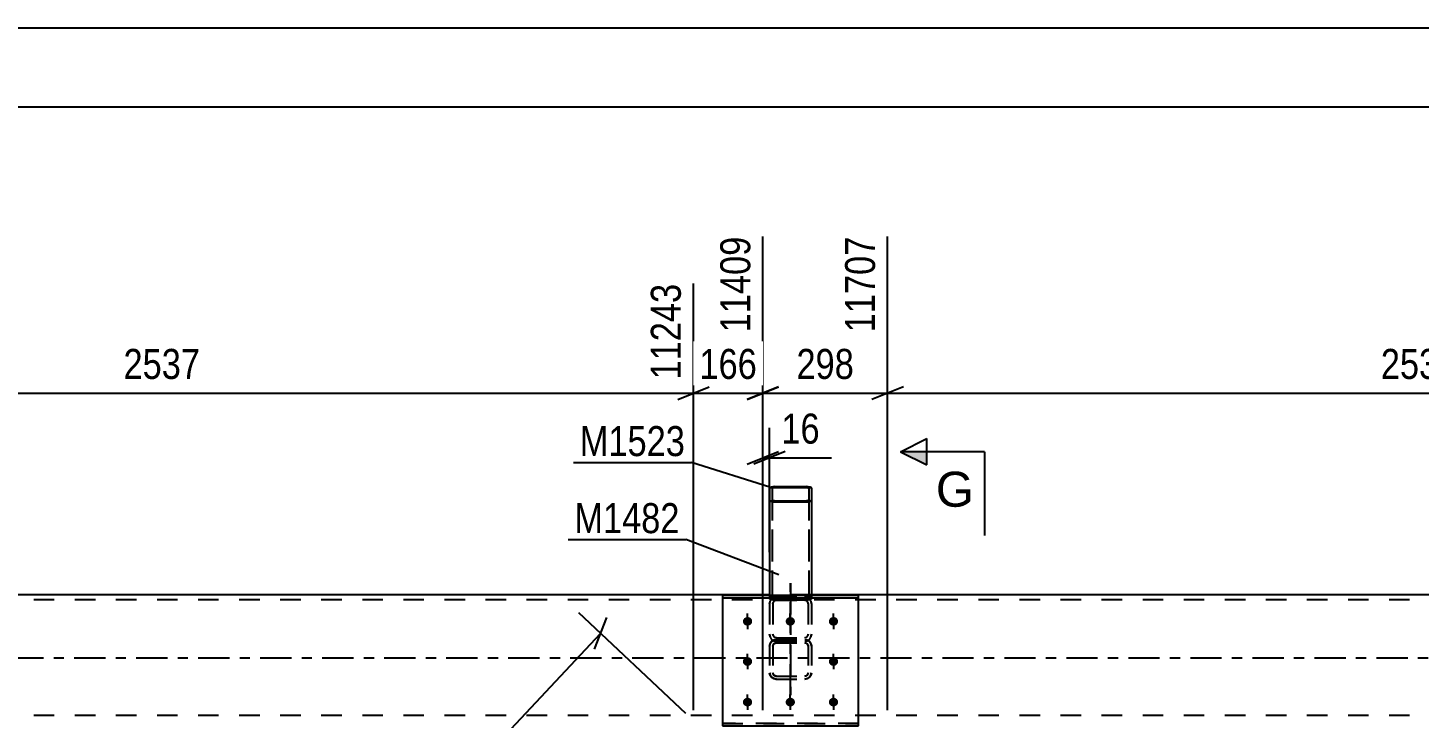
# Model space of a CAD drawing. Header units: millimetres. Extents: x -95 to 746, y -460 to 134.
# Drawn here: x 386.2 to 519, y -5.8 to 60.1 of the extents above; entities that cross this region are included whole.
import ezdxf

# ---------------------------------------------------------------- set-up
doc = ezdxf.new("R2010")
doc.units = ezdxf.units.MM
doc.linetypes.add('DXK_LINE_DOT2', pattern=[3.9198, 1.9599, -1.9599])
doc.linetypes.add('DXK_LINE_DOT3', pattern=[5.9187, 2.979, -0.9799, 0.9799, -0.9799])
doc.styles.add('Arial', font='ARIAL.TTF', dxfattribs={"height": 0.2})
doc.styles.add('Arial Narrow', font='ARIALN.TTF', dxfattribs={"height": 0.2})

# ---------------------------------------------------------------- blocks, each defined once
blk = doc.blocks.new('Part-389780219-1421 - 1176')
at = {"color": 7, "linetype": 'DXK_LINE_DOT3'}
blk.add_line((459, 7.12), (459, -3.58), dxfattribs=at)
at = {"color": 7, "linetype": 'DXK_LINE_DOT2'}
for p, q in [((457, 5.14), (457.05, 5.41)), ((457.4, 5.77), (457.64, 5.83)), ((457.64, 5.49), (457.52, 5.46)), ((457.64, 5.83), (460.36, 5.83)), ((457.64, 5.49), (460.36, 5.49)), ((460.36, 5.83), (460.61, 5.77)), ((460.48, 5.46), (460.36, 5.49)), ((460.95, 5.41), (461, 5.14)), ((457, 5.14), (457, -1.44)), ((457.35, 5.27), (457.32, 5.14)), ((457.32, 5.14), (457.32, -1.44)), ((460.68, 5.14), (460.66, 5.27)), ((460.68, 5.14), (460.68, -1.44)), ((461, 5.14), (461, -1.44)), ((457.05, 1.99), (457, 2.25)), ((457.05, 1.35), (457, 1.12)), ((457.19, 1.55), (457.05, 1.35)), ((457.4, 1.68), (457.19, 1.55)), ((457.32, 2.25), (457.35, 2.12)), ((457.35, 1.24), (457.41, 1.33)), ((457.64, 1.72), (457.4, 1.68)), ((457.64, 1.57), (457.4, 1.62)), ((457.41, 1.33), (457.52, 1.4)), ((457.52, 1.94), (457.64, 1.91)), ((457.52, 1.4), (457.64, 1.42)), ((457.64, 1.91), (460.36, 1.91)), ((457.64, 1.72), (460.36, 1.72)), ((457.64, 1.57), (460.36, 1.57)), ((457.64, 1.42), (460.36, 1.42)), ((460.36, 1.91), (460.48, 1.94)), ((460.61, 1.68), (460.36, 1.72)), ((460.61, 1.62), (460.36, 1.57)), ((460.36, 1.42), (460.48, 1.4)), ((460.48, 1.4), (460.59, 1.33)), ((460.59, 1.33), (460.66, 1.24)), ((460.81, 1.55), (460.61, 1.68)), ((460.66, 2.12), (460.68, 2.25)), ((460.95, 1.35), (460.81, 1.55)), ((461, 2.25), (460.95, 1.99)), ((461, 1.12), (460.95, 1.35)), ((457.32, 1.12), (457.35, 1.24)), ((460.66, 1.24), (460.68, 1.12)), ((457, -1.44), (457.05, -1.67)), ((457.05, -1.67), (457.19, -1.86)), ((457.19, -1.86), (457.4, -1.99)), ((457.35, -1.55), (457.32, -1.44)), ((457.41, -1.65), (457.35, -1.55)), ((457.4, -1.99), (457.64, -2.04)), ((457.52, -1.71), (457.41, -1.65)), ((457.64, -1.74), (457.52, -1.71)), ((457.64, -1.74), (460.36, -1.74)), ((457.64, -2.04), (460.36, -2.04)), ((460.48, -1.71), (460.36, -1.74)), ((460.36, -2.04), (460.61, -1.99)), ((460.59, -1.65), (460.48, -1.71)), ((460.66, -1.55), (460.59, -1.65)), ((460.61, -1.99), (460.81, -1.86)), ((460.68, -1.44), (460.66, -1.55)), ((460.81, -1.86), (460.95, -1.67)), ((460.95, -1.67), (461, -1.44))]:
    blk.add_line(p, q, dxfattribs=at)
for centre, radius, start, end in [((457.67, 5.17), 0.662, 114.32, 159.2417), ((457.65, 5.16), 0.331, 114.32, 159.2417), ((460.35, 5.16), 0.331, 20.7583, 65.68), ((460.33, 5.17), 0.662, 20.7583, 65.68), ((457.67, 2.22), 0.662, 200.7583, 245.68), ((457.65, 2.24), 0.331, 200.7583, 245.68), ((460.35, 2.24), 0.331, 294.32, 339.2417), ((460.33, 2.22), 0.662, 294.32, 339.2417)]:
    blk.add_arc(centre, radius, start, end, dxfattribs=at)
blk = doc.blocks.new('Part-389780219-1432 - 1176')
at = {"color": 7, "linetype": 'DXK_LINE_DOT3'}
blk.add_line((459, -3.58), (459, 7.12), dxfattribs=at)
at = {"color": 7, "linetype": 'DXK_LINE_DOT2'}
for p, q in [((457.04, 5.38), (457, 5.14)), ((457.05, 5.41), (457.04, 5.38)), ((457.64, 5.83), (457.4, 5.77)), ((457.52, 5.46), (457.64, 5.49)), ((457.64, 5.83), (460.36, 5.83)), ((457.64, 5.49), (460.36, 5.49)), ((460.61, 5.77), (460.36, 5.83)), ((460.36, 5.49), (460.48, 5.46)), ((460.96, 5.38), (460.95, 5.41)), ((461, 5.14), (460.96, 5.38)), ((457, 5.14), (457, -1.44)), ((457.32, 5.14), (457.35, 5.27)), ((457.32, 5.14), (457.32, -1.44)), ((460.66, 5.27), (460.68, 5.14)), ((460.68, 5.14), (460.68, -1.44)), ((461, 5.14), (461, -1.44)), ((457, 2.25), (457.05, 1.99)), ((457, 1.12), (457.05, 1.35)), ((457.05, 1.35), (457.19, 1.55)), ((457.19, 1.55), (457.4, 1.68)), ((457.35, 2.12), (457.32, 2.25)), ((457.41, 1.33), (457.35, 1.24)), ((457.4, 1.68), (457.64, 1.72)), ((457.4, 1.62), (457.64, 1.57)), ((457.52, 1.4), (457.41, 1.33)), ((457.64, 1.91), (457.52, 1.94)), ((457.64, 1.42), (457.52, 1.4)), ((457.64, 1.91), (460.36, 1.91)), ((457.64, 1.72), (460.36, 1.72)), ((457.64, 1.57), (460.36, 1.57)), ((457.64, 1.42), (460.36, 1.42)), ((460.48, 1.94), (460.36, 1.91)), ((460.36, 1.72), (460.61, 1.68)), ((460.36, 1.57), (460.61, 1.62)), ((460.48, 1.4), (460.36, 1.42)), ((460.59, 1.33), (460.48, 1.4)), ((460.66, 1.24), (460.59, 1.33)), ((460.61, 1.68), (460.81, 1.55)), ((460.68, 2.25), (460.66, 2.12)), ((460.81, 1.55), (460.95, 1.35)), ((460.95, 1.99), (461, 2.25)), ((460.95, 1.35), (461, 1.12)), ((457.35, 1.24), (457.32, 1.12)), ((460.68, 1.12), (460.66, 1.24)), ((457.05, -1.67), (457, -1.44)), ((457.19, -1.86), (457.05, -1.67)), ((457.4, -1.99), (457.19, -1.86)), ((457.32, -1.44), (457.35, -1.55)), ((457.35, -1.55), (457.41, -1.65)), ((457.64, -2.04), (457.4, -1.99)), ((457.41, -1.65), (457.52, -1.71)), ((457.52, -1.71), (457.64, -1.74)), ((457.64, -1.74), (460.36, -1.74)), ((457.64, -2.04), (460.36, -2.04)), ((460.36, -1.74), (460.48, -1.71)), ((460.61, -1.99), (460.36, -2.04)), ((460.48, -1.71), (460.59, -1.65)), ((460.59, -1.65), (460.66, -1.55)), ((460.81, -1.86), (460.61, -1.99)), ((460.66, -1.55), (460.68, -1.44)), ((460.95, -1.67), (460.81, -1.86)), ((461, -1.44), (460.95, -1.67))]:
    blk.add_line(p, q, dxfattribs=at)
for centre, radius, start, end in [((457.67, 5.17), 0.662, 114.32, 159.2417), ((457.65, 5.16), 0.331, 114.32, 159.2417), ((460.35, 5.16), 0.331, 20.7583, 65.68), ((460.33, 5.17), 0.662, 20.7583, 65.68), ((457.67, 2.22), 0.662, 200.7583, 245.68), ((457.65, 2.24), 0.331, 200.7583, 245.68), ((460.35, 2.24), 0.331, 294.32, 339.2417), ((460.33, 2.22), 0.662, 294.32, 339.2417)]:
    blk.add_arc(centre, radius, start, end, dxfattribs=at)
blk = doc.blocks.new('Part-389780219-1441 - 1176')
at = {"color": 2, "linetype": 'Continuous'}
for p, q in [((465.5, 5.95), (452.5, 5.95)), ((452.5, 5.95), (452.5, -6.48)), ((452.5, 5.73), (465.5, 5.73)), ((465.5, -6.48), (465.5, 5.95)), ((452.5, -6.48), (465.5, -6.48))]:
    blk.add_line(p, q, dxfattribs=at)
at = {"color": 7, "linetype": 'DXK_LINE_DOT2'}
blk.add_line((452.5, -6.27), (465.5, -6.27), dxfattribs=at)
blk = doc.blocks.new('Part-389780219-1444 - 1176')
at = {"color": 7, "linetype": 'DXK_LINE_DOT2'}
for p, q in [((465.5, 5.95), (452.5, 5.95)), ((452.5, 5.95), (452.5, -6.48)), ((452.5, 5.73), (465.5, 5.73)), ((465.5, -6.48), (465.5, 5.95)), ((465.5, -6.27), (452.5, -6.27)), ((452.5, -6.48), (465.5, -6.48))]:
    blk.add_line(p, q, dxfattribs=at)
blk = doc.blocks.new('Part-389780219-1493 - 1176')
at = {"color": 7, "linetype": 'DXK_LINE_DOT2'}
for p, q in [((718, 5.52), (0, 5.52)), ((461, 6), (457, 6)), ((718, -5.52), (0, -5.52))]:
    blk.add_line(p, q, dxfattribs=at)
at = {"color": 2, "linetype": 'Continuous'}
for p, q in [((457, 6), (221, 6)), ((697, 6), (461, 6))]:
    blk.add_line(p, q, dxfattribs=at)
at = {"color": 7, "linetype": 'DXK_LINE_DOT3'}
blk.add_line((0, 0), (718, 0), dxfattribs=at)
blk = doc.blocks.new('Bolt-389780219-1611 - 1176')
at = {"linetype": 'Continuous'}
for points in [[(454.9, 3.89), (454.99, 3.88), (455.08, 3.85), (455.16, 3.81), (455.23, 3.75), (455.28, 3.68), (455.32, 3.6), (455.34, 3.52), (455.34, 3.43), (455.32, 3.35), (455.28, 3.27), (455.23, 3.2), (455.16, 3.14), (455.08, 3.1), (454.99, 3.07), (454.9, 3.06), (454.81, 3.07), (454.72, 3.1), (454.64, 3.14), (454.57, 3.2), (454.52, 3.27), (454.48, 3.35), (454.46, 3.43), (454.46, 3.52), (454.48, 3.6), (454.52, 3.68), (454.57, 3.75), (454.64, 3.81), (454.72, 3.85), (454.81, 3.88)], [(458.98, 3.89), (459.07, 3.88), (459.16, 3.85), (459.24, 3.81), (459.31, 3.75), (459.36, 3.68), (459.4, 3.6), (459.42, 3.52), (459.42, 3.43), (459.4, 3.35), (459.36, 3.27), (459.31, 3.2), (459.24, 3.14), (459.16, 3.1), (459.07, 3.07), (458.98, 3.06), (458.89, 3.07), (458.8, 3.1), (458.72, 3.14), (458.65, 3.2), (458.6, 3.27), (458.56, 3.35), (458.54, 3.43), (458.54, 3.52), (458.56, 3.6), (458.6, 3.68), (458.65, 3.75), (458.72, 3.81), (458.8, 3.85), (458.89, 3.88)], [(463.1, 3.89), (463.19, 3.88), (463.28, 3.85), (463.36, 3.81), (463.43, 3.75), (463.48, 3.68), (463.52, 3.6), (463.54, 3.52), (463.54, 3.43), (463.52, 3.35), (463.48, 3.27), (463.43, 3.2), (463.36, 3.14), (463.28, 3.1), (463.19, 3.07), (463.1, 3.06), (463.01, 3.07), (462.92, 3.1), (462.84, 3.14), (462.77, 3.2), (462.72, 3.27), (462.68, 3.35), (462.66, 3.43), (462.66, 3.52), (462.68, 3.6), (462.72, 3.68), (462.77, 3.75), (462.84, 3.81), (462.92, 3.85), (463.01, 3.88)], [(454.9, 0.06), (454.99, 0.05), (455.08, 0.02), (455.16, -0.02), (455.23, -0.08), (455.28, -0.15), (455.32, -0.23), (455.34, -0.31), (455.34, -0.4), (455.32, -0.49), (455.28, -0.56), (455.23, -0.63), (455.16, -0.69), (455.08, -0.74), (454.99, -0.76), (454.9, -0.77), (454.81, -0.76), (454.72, -0.74), (454.64, -0.69), (454.57, -0.63), (454.52, -0.56), (454.48, -0.49), (454.46, -0.4), (454.46, -0.31), (454.48, -0.23), (454.52, -0.15), (454.57, -0.08), (454.64, -0.02), (454.72, 0.02), (454.81, 0.05)], [(463.1, 0.06), (463.19, 0.05), (463.28, 0.02), (463.36, -0.02), (463.43, -0.08), (463.48, -0.15), (463.52, -0.23), (463.54, -0.31), (463.54, -0.4), (463.52, -0.49), (463.48, -0.56), (463.43, -0.63), (463.36, -0.69), (463.28, -0.74), (463.19, -0.76), (463.1, -0.77), (463.01, -0.76), (462.92, -0.74), (462.84, -0.69), (462.77, -0.63), (462.72, -0.56), (462.68, -0.49), (462.66, -0.4), (462.66, -0.31), (462.68, -0.23), (462.72, -0.15), (462.77, -0.08), (462.84, -0.02), (462.92, 0.02), (463.01, 0.05)], [(454.9, -3.82), (454.99, -3.83), (455.08, -3.85), (455.16, -3.9), (455.23, -3.95), (455.28, -4.02), (455.32, -4.1), (455.34, -4.19), (455.34, -4.27), (455.32, -4.36), (455.28, -4.44), (455.23, -4.51), (455.16, -4.56), (455.08, -4.61), (454.99, -4.63), (454.9, -4.64), (454.81, -4.63), (454.72, -4.61), (454.64, -4.56), (454.57, -4.51), (454.52, -4.44), (454.48, -4.36), (454.46, -4.27), (454.46, -4.19), (454.48, -4.1), (454.52, -4.02), (454.57, -3.95), (454.64, -3.9), (454.72, -3.85), (454.81, -3.83)], [(458.98, -3.82), (459.07, -3.83), (459.16, -3.85), (459.24, -3.9), (459.31, -3.95), (459.36, -4.02), (459.4, -4.1), (459.42, -4.19), (459.42, -4.27), (459.4, -4.36), (459.36, -4.44), (459.31, -4.51), (459.24, -4.56), (459.16, -4.61), (459.07, -4.63), (458.98, -4.64), (458.89, -4.63), (458.8, -4.61), (458.72, -4.56), (458.65, -4.51), (458.6, -4.44), (458.56, -4.36), (458.54, -4.27), (458.54, -4.19), (458.56, -4.1), (458.6, -4.02), (458.65, -3.95), (458.72, -3.9), (458.8, -3.85), (458.89, -3.83)], [(463.1, -3.82), (463.19, -3.83), (463.28, -3.85), (463.36, -3.9), (463.43, -3.95), (463.48, -4.02), (463.52, -4.1), (463.54, -4.19), (463.54, -4.27), (463.52, -4.36), (463.48, -4.44), (463.43, -4.51), (463.36, -4.56), (463.28, -4.61), (463.19, -4.63), (463.1, -4.64), (463.01, -4.63), (462.92, -4.61), (462.84, -4.56), (462.77, -4.51), (462.72, -4.44), (462.68, -4.36), (462.66, -4.27), (462.66, -4.19), (462.68, -4.1), (462.72, -4.02), (462.77, -3.95), (462.84, -3.9), (462.92, -3.85), (463.01, -3.83)]]:
    blk.add_hatch(color=1, dxfattribs=at).paths.add_polyline_path(points)
at = {"color": 1, "linetype": 'Continuous'}
for p, q in [((454.9, 3.87), (454.9, 2.74)), ((458.98, 3.87), (458.98, 2.74)), ((463.1, 3.87), (463.1, 2.74)), ((454.9, 0.04), (454.9, -1.1)), ((463.1, 0.04), (463.1, -1.1)), ((454.9, -3.83), (454.9, -4.97)), ((458.98, -3.83), (458.98, -4.97)), ((463.1, -3.83), (463.1, -4.97))]:
    blk.add_line(p, q, dxfattribs=at)
blk = doc.blocks.new('Part-389780219-51575 - 1176')
at = {"color": 2, "linetype": 'Continuous'}
for p, q in [((457.04, 16.23), (457, 16.16)), ((457, 16.16), (457, 5.95)), ((457.14, 16.28), (457.04, 16.23)), ((457.3, 16.32), (457.14, 16.28)), ((457.24, 16.16), (457.26, 16.19)), ((457.24, 16.16), (457.24, 15.05)), ((457.26, 16.19), (457.31, 16.22)), ((457.48, 16.33), (457.3, 16.32)), ((457.31, 16.22), (457.39, 16.24)), ((457.39, 16.24), (457.48, 16.25)), ((457.48, 16.33), (460.52, 16.33)), ((457.48, 16.25), (460.52, 16.25)), ((460.7, 16.32), (460.52, 16.33)), ((460.52, 16.25), (460.61, 16.24)), ((460.61, 16.24), (460.69, 16.22)), ((460.69, 16.22), (460.74, 16.19)), ((460.86, 16.28), (460.7, 16.32)), ((460.74, 16.19), (460.76, 16.16)), ((460.76, 16.16), (460.76, 15.05)), ((460.96, 16.23), (460.86, 16.28)), ((461, 16.16), (460.96, 16.23)), ((461, 16.16), (461, 5.95)), ((457, 15.05), (457.04, 14.99)), ((457.04, 14.99), (457.14, 14.93)), ((457.14, 14.93), (457.3, 14.89)), ((457.26, 15.02), (457.24, 15.05)), ((457.31, 14.99), (457.26, 15.02)), ((457.3, 14.89), (457.48, 14.88)), ((457.39, 14.97), (457.31, 14.99)), ((457.48, 14.97), (457.39, 14.97)), ((457.48, 14.97), (460.52, 14.97)), ((457.48, 14.88), (460.52, 14.88)), ((460.61, 14.97), (460.52, 14.97)), ((460.52, 14.88), (460.7, 14.89)), ((460.69, 14.99), (460.61, 14.97)), ((460.74, 15.02), (460.69, 14.99)), ((460.7, 14.89), (460.86, 14.93)), ((460.76, 15.05), (460.74, 15.02)), ((460.86, 14.93), (460.96, 14.99)), ((460.96, 14.99), (461, 15.05))]:
    blk.add_line(p, q, dxfattribs=at)
at = {"color": 7, "linetype": 'DXK_LINE_DOT2'}
for p, q in [((457.24, 15.05), (457.24, 5.69)), ((460.76, 15.05), (460.76, 5.69)), ((461, 6), (457, 6)), ((457, 5.95), (457, 5.69)), ((457, 5.83), (457.24, 5.83)), ((457.04, 5.62), (457, 5.69)), ((457.14, 5.56), (457.04, 5.62)), ((457.3, 5.53), (457.14, 5.56)), ((457.24, 5.69), (457.26, 5.65)), ((457.26, 5.65), (457.31, 5.63)), ((457.48, 5.51), (457.3, 5.53)), ((457.31, 5.63), (457.39, 5.61)), ((457.39, 5.61), (457.48, 5.6)), ((457.48, 5.6), (460.52, 5.6)), ((460.52, 5.51), (457.48, 5.51)), ((460.52, 5.6), (460.61, 5.61)), ((460.7, 5.53), (460.52, 5.51)), ((460.61, 5.61), (460.69, 5.63)), ((460.69, 5.63), (460.74, 5.65)), ((460.86, 5.56), (460.7, 5.53)), ((460.74, 5.65), (460.76, 5.69)), ((460.76, 5.83), (461, 5.83)), ((460.96, 5.62), (460.86, 5.56)), ((461, 5.69), (460.96, 5.62)), ((461, 5.95), (461, 5.69))]:
    blk.add_line(p, q, dxfattribs=at)
blk = doc.blocks.new('Bolt-389780219-1614 - 1176')
at = {"color": 1, "linetype": 'DXK_LINE_DOT2'}
for p, q in [((454.9, 3.08), (454.9, 4.21)), ((458.98, 3.08), (458.98, 4.21)), ((463.1, 3.08), (463.1, 4.21)), ((454.9, -0.75), (454.9, 0.38)), ((463.1, -0.75), (463.1, 0.38)), ((454.9, -4.63), (454.9, -3.49)), ((458.98, -4.63), (458.98, -3.49)), ((463.1, -4.63), (463.1, -3.49))]:
    blk.add_line(p, q, dxfattribs=at)
blk = doc.blocks.new('Part-389780219-51574 - 1176')
at = {"color": 7, "linetype": 'DXK_LINE_DOT2'}
for p, q in [((457, 16.16), (457.04, 16.22)), ((457, 16.16), (457, 5.69)), ((457.04, 16.22), (457.14, 16.28)), ((457.14, 16.28), (457.3, 16.32)), ((457.26, 16.19), (457.24, 16.16)), ((457.24, 16.16), (457.24, 5.69)), ((457.31, 16.22), (457.26, 16.19)), ((457.3, 16.32), (457.48, 16.33)), ((457.39, 16.24), (457.31, 16.22)), ((457.48, 16.24), (457.39, 16.24)), ((457.48, 16.33), (460.52, 16.33)), ((457.48, 16.24), (460.52, 16.24)), ((460.52, 16.33), (460.7, 16.32)), ((460.61, 16.24), (460.52, 16.24)), ((460.69, 16.22), (460.61, 16.24)), ((460.74, 16.19), (460.69, 16.22)), ((460.7, 16.32), (460.86, 16.28)), ((460.76, 16.16), (460.74, 16.19)), ((460.76, 16.16), (460.76, 5.69)), ((460.86, 16.28), (460.96, 16.22)), ((460.96, 16.22), (461, 16.16)), ((461, 16.16), (461, 5.69)), ((457.04, 14.98), (457, 15.05)), ((457.14, 14.93), (457.04, 14.98)), ((457.3, 14.89), (457.14, 14.93)), ((457.24, 15.05), (457.26, 15.02)), ((457.26, 15.02), (457.31, 14.99)), ((457.48, 14.88), (457.3, 14.89)), ((457.31, 14.99), (457.39, 14.97)), ((457.39, 14.97), (457.48, 14.96)), ((457.48, 14.96), (460.52, 14.96)), ((457.48, 14.88), (460.52, 14.88)), ((460.52, 14.96), (460.61, 14.97)), ((460.7, 14.89), (460.52, 14.88)), ((460.61, 14.97), (460.69, 14.99)), ((460.69, 14.99), (460.74, 15.02)), ((460.86, 14.93), (460.7, 14.89)), ((460.74, 15.02), (460.76, 15.05)), ((460.96, 14.98), (460.86, 14.93)), ((461, 15.05), (460.96, 14.98)), ((461, 6), (457, 6)), ((457, 5.83), (457.24, 5.83)), ((457, 5.69), (457.04, 5.62)), ((457.04, 5.62), (457.14, 5.57)), ((457.14, 5.57), (457.3, 5.53)), ((457.26, 5.66), (457.24, 5.69)), ((457.31, 5.63), (457.26, 5.66)), ((457.3, 5.53), (457.48, 5.51)), ((457.39, 5.61), (457.31, 5.63)), ((457.48, 5.6), (457.39, 5.61)), ((457.48, 5.6), (460.52, 5.6)), ((457.48, 5.51), (460.52, 5.51)), ((460.61, 5.61), (460.52, 5.6)), ((460.52, 5.51), (460.7, 5.53)), ((460.69, 5.63), (460.61, 5.61)), ((460.74, 5.66), (460.69, 5.63)), ((460.7, 5.53), (460.86, 5.57)), ((460.76, 5.69), (460.74, 5.66)), ((460.76, 5.83), (461, 5.83)), ((460.86, 5.57), (460.96, 5.62)), ((460.96, 5.62), (461, 5.69))]:
    blk.add_line(p, q, dxfattribs=at)
blk = doc.blocks.new('StraightDimension-389780219-29123 - 1176')
at = {"color": 7, "linetype": 'Continuous'}
for p, q in [((456.36, -5), (456.36, 40.19)), ((468.27, -5), (468.27, 40.19)), ((454.86, 24.65), (457.86, 25.85)), ((456.36, 25.25), (468.27, 25.25)), ((469.77, 25.85), (466.77, 24.65))]:
    blk.add_line(p, q, dxfattribs=at)
at = {"color": 0}
blk.add_wipeout([(465.66, 26), (465.66, 30.2), (458.97, 30.2), (458.97, 26)], dxfattribs=at)
at = {"color": 3, "style": 'Arial Narrow'}
blk.add_text('298', height=2.863, dxfattribs=at).set_placement((459.57, 26.6))
at = {"color": 0, "linetype": 'Continuous'}
blk.add_wipeout([(467.67, 40.79), (463.47, 40.79), (463.47, 30.45), (467.67, 30.45)], dxfattribs=at)
at = {"color": 3, "linetype": 'Continuous', "style": 'Arial Narrow'}
blk.add_text('11707', height=2.863, rotation=90.0002, dxfattribs=at).set_placement((467.07, 31.05))
blk = doc.blocks.new('StraightDimension-389780219-29122 - 1176')
at = {"color": 7, "linetype": 'Continuous'}
for p, q in [((468.27, -5), (468.27, 40.19)), ((569.73, -5), (569.73, 35.69)), ((469.77, 25.85), (466.77, 24.65)), ((468.27, 25.25), (569.73, 25.25)), ((568.23, 24.65), (571.23, 25.85))]:
    blk.add_line(p, q, dxfattribs=at)
at = {"color": 0}
blk.add_wipeout([(523.26, 26), (523.26, 30.2), (514.74, 30.2), (514.74, 26)], dxfattribs=at)
at = {"color": 3, "style": 'Arial Narrow'}
blk.add_text('2537', height=2.863, dxfattribs=at).set_placement((515.34, 26.6))
at = {"color": 0, "linetype": 'Continuous'}
blk.add_wipeout([(569.13, 36.29), (564.93, 36.29), (564.93, 25.95), (569.13, 25.95)], dxfattribs=at)
at = {"color": 3, "linetype": 'Continuous', "style": 'Arial Narrow'}
blk.add_text('14243', height=2.863, rotation=90.0002, dxfattribs=at).set_placement((568.53, 26.55))
blk = doc.blocks.new('StraightDimension-389780219-29125 - 1176')
at = {"color": 7, "linetype": 'Continuous'}
for p, q in [((348.27, -5), (348.27, 38.36)), ((449.73, -5), (449.73, 35.69)), ((349.77, 25.85), (346.77, 24.65)), ((348.27, 25.25), (449.73, 25.25)), ((448.23, 24.65), (451.23, 25.85))]:
    blk.add_line(p, q, dxfattribs=at)
at = {"color": 0}
blk.add_wipeout([(403.26, 26), (403.26, 30.2), (394.74, 30.2), (394.74, 26)], dxfattribs=at)
at = {"color": 3, "style": 'Arial Narrow'}
blk.add_text('2537', height=2.863, dxfattribs=at).set_placement((395.34, 26.6))
at = {"color": 0, "linetype": 'Continuous'}
blk.add_wipeout([(449.13, 36.29), (444.93, 36.29), (444.93, 25.95), (449.13, 25.95)], dxfattribs=at)
at = {"color": 3, "linetype": 'Continuous', "style": 'Arial Narrow'}
blk.add_text('11243', height=2.863, rotation=90.0002, dxfattribs=at).set_placement((448.53, 26.55))
blk = doc.blocks.new('StraightDimension-389780219-29124 - 1176')
at = {"color": 7, "linetype": 'Continuous'}
for p, q in [((456.36, -5), (456.36, 40.19)), ((449.73, -5), (449.73, 35.69)), ((448.23, 24.65), (451.23, 25.85)), ((449.73, 25.25), (456.36, 25.25)), ((457.86, 25.85), (454.86, 24.65))]:
    blk.add_line(p, q, dxfattribs=at)
at = {"color": 0}
blk.add_wipeout([(456.39, 26), (456.39, 30.2), (449.71, 30.2), (449.71, 26)], dxfattribs=at)
at = {"color": 3, "style": 'Arial Narrow'}
blk.add_text('166', height=2.863, dxfattribs=at).set_placement((450.31, 26.6))
at = {"color": 0, "linetype": 'Continuous'}
blk.add_wipeout([(455.76, 40.79), (451.56, 40.79), (451.56, 30.45), (455.76, 30.45)], dxfattribs=at)
at = {"color": 3, "linetype": 'Continuous', "style": 'Arial Narrow'}
blk.add_text('11409', height=2.863, rotation=90.0002, dxfattribs=at).set_placement((455.16, 31.05))
blk = doc.blocks.new('StraightDimension-389780219-20978 - 1176')
at = {"color": 7, "linetype": 'Continuous'}
for p, q in [((449.01, -5.31), (438.8, 4.28)), ((440.29, 0.82), (441.47, 3.83)), ((390.15, -51.62), (440.88, 2.33)), ((398.27, -59.26), (388.07, -49.67)), ((390.74, -50.11), (389.55, -53.12))]:
    blk.add_line(p, q, dxfattribs=at)
at = {"color": 0}
blk.add_wipeout([(417.88, -21.03), (414.82, -18.15), (408.99, -24.35), (412.05, -27.23)], dxfattribs=at)
at = {"color": 3, "style": 'Arial Narrow'}
blk.add_text('1851', height=2.863, rotation=46.7591, dxfattribs=at).set_placement((412.02, -26.38))
blk = doc.blocks.new('StraightDimension-389780219-21097 - 1176')
at = {"color": 7, "linetype": 'Continuous'}
for p, q in [((569.01, -5.31), (557.1, 5.88)), ((558.59, 2.42), (559.77, 5.43)), ((508.44, -50.02), (559.18, 3.93)), ((518.27, -59.26), (506.37, -48.07)), ((509.03, -48.51), (507.85, -51.52))]:
    blk.add_line(p, q, dxfattribs=at)
at = {"color": 0}
blk.add_wipeout([(536.18, -19.43), (533.12, -16.55), (527.29, -22.75), (530.35, -25.63)], dxfattribs=at)
at = {"color": 3, "style": 'Arial Narrow'}
blk.add_text('1851', height=2.863, rotation=46.7591, dxfattribs=at).set_placement((530.32, -24.78))
blk = doc.blocks.new('StraightDimension-389780219-55802 - 1176')
at = {"color": 7, "linetype": 'Continuous'}
for p, q in [((456.36, -5), (456.36, 21.93)), ((457, 10.08), (457, 21.93)), ((454.86, 18.48), (457.86, 19.68)), ((458.5, 19.68), (455.5, 18.48)), ((456.36, 19.08), (457, 19.08)), ((457, 19.08), (462.91, 19.08)), ((457, 19.08), (462.91, 19.08))]:
    blk.add_line(p, q, dxfattribs=at)
at = {"color": 0}
blk.add_wipeout([(462.38, 19.83), (462.38, 24.03), (457.53, 24.03), (457.53, 19.83)], dxfattribs=at)
at = {"color": 3, "style": 'Arial Narrow'}
blk.add_text('16', height=2.863, dxfattribs=at).set_placement((458.13, 20.43))
blk = doc.blocks.new('StraightDimension-389780219-27561 - 25362')
at = {"color": 7, "linetype": 'Continuous'}
blk.add_line((-0.77, 52.57), (719.23, 52.57), dxfattribs=at)
blk = doc.blocks.new('StraightDimension-389780219-27403 - 25362')
at = {"color": 7, "linetype": 'Continuous'}
blk.add_line((0.23, 60.09), (718.23, 60.09), dxfattribs=at)
blk = doc.blocks.new('Mark-389780219-55818 - 1176')
at = {"color": 0}
blk.add_wipeout([(448.42, 11.89), (448.42, 14.89), (438.37, 14.89), (438.37, 11.89)], dxfattribs=at)
blk.add_wipeout([(448.42, 11.89), (448.42, 14.89), (438.37, 14.89), (438.37, 11.89)], dxfattribs=at)
at = {"color": 30, "linetype": 'Continuous'}
for p in [(437.77, 11.29), (457.9, 7.92)]:
    blk.add_line(p, (449.02, 11.29), dxfattribs=at)
at = {"color": 3, "style": 'Arial Narrow'}
blk.add_text('M1482', height=2.863, dxfattribs=at).set_placement((438.37, 11.89))
blk = doc.blocks.new('SectionMark-389780219-36825 - 1176')
at = {"linetype": 'Continuous'}
blk.add_hatch(color=6, dxfattribs=at).paths.add_polyline_path([(472, 19.66), (472, 18.41), (469.5, 19.66)])
at = {"color": 6, "linetype": 'Continuous'}
for p, q in [((469.5, 19.66), (472, 20.91)), ((472, 18.41), (472, 20.91)), ((477.5, 19.66), (469.5, 19.66)), ((469.5, 19.66), (472, 18.41)), ((477.5, 19.66), (477.5, 11.66))]:
    blk.add_line(p, q, dxfattribs=at)
at = {"color": 0, "linetype": 'Continuous'}
blk.add_wipeout([(476.5, 14.41), (476.5, 17.91), (472.87, 17.91), (472.87, 14.41)], dxfattribs=at)
at = {"color": 3, "linetype": 'Continuous', "style": 'Arial'}
blk.add_text('G', height=3.34, dxfattribs=at).set_placement((472.87, 14.41))
blk = doc.blocks.new('Mark-389780219-55815 - 1176')
at = {"color": 0}
blk.add_wipeout([(448.95, 19.24), (448.95, 22.24), (438.89, 22.24), (438.89, 19.24)], dxfattribs=at)
blk.add_wipeout([(448.95, 19.24), (448.95, 22.24), (438.89, 22.24), (438.89, 19.24)], dxfattribs=at)
at = {"color": 30, "linetype": 'Continuous'}
for p in [(438.29, 18.64), (457.03, 16.27)]:
    blk.add_line(p, (449.55, 18.64), dxfattribs=at)
at = {"color": 3, "style": 'Arial Narrow'}
blk.add_text('M1523', height=2.863, dxfattribs=at).set_placement((438.89, 19.24))

msp = doc.modelspace()

# ---------------------------------------------------------------- block references
for name in ['StraightDimension-389780219-27561 - 25362', 'Part-389780219-51575 - 1176', 'Part-389780219-51574 - 1176', 'Part-389780219-1493 - 1176', 'Part-389780219-1421 - 1176', 'Part-389780219-1432 - 1176', 'Part-389780219-1441 - 1176', 'Part-389780219-1444 - 1176', 'Bolt-389780219-1614 - 1176', 'Bolt-389780219-1611 - 1176']:
    msp.add_blockref(name, (0, 0))

# ---------------------------------------------------------------- next in the draw order: block references
for name in ['StraightDimension-389780219-27403 - 25362', 'StraightDimension-389780219-29123 - 1176', 'StraightDimension-389780219-29125 - 1176']:
    msp.add_blockref(name, (0, 0))

# ---------------------------------------------------------------- next in the draw order: block references
for name in ['StraightDimension-389780219-29124 - 1176', 'StraightDimension-389780219-29122 - 1176']:
    msp.add_blockref(name, (0, 0))

# ---------------------------------------------------------------- next in the draw order: block references
for name in ['StraightDimension-389780219-55802 - 1176', 'StraightDimension-389780219-21097 - 1176', 'StraightDimension-389780219-20978 - 1176']:
    msp.add_blockref(name, (0, 0))

# ---------------------------------------------------------------- next in the draw order: block references
msp.add_blockref('Mark-389780219-55818 - 1176', (0, 0))

# ---------------------------------------------------------------- next in the draw order: block references
msp.add_blockref('SectionMark-389780219-36825 - 1176', (0, 0))

# ---------------------------------------------------------------- next in the draw order: block references
msp.add_blockref('Mark-389780219-55815 - 1176', (0, 0))

doc.saveas('drawing.dxf')
